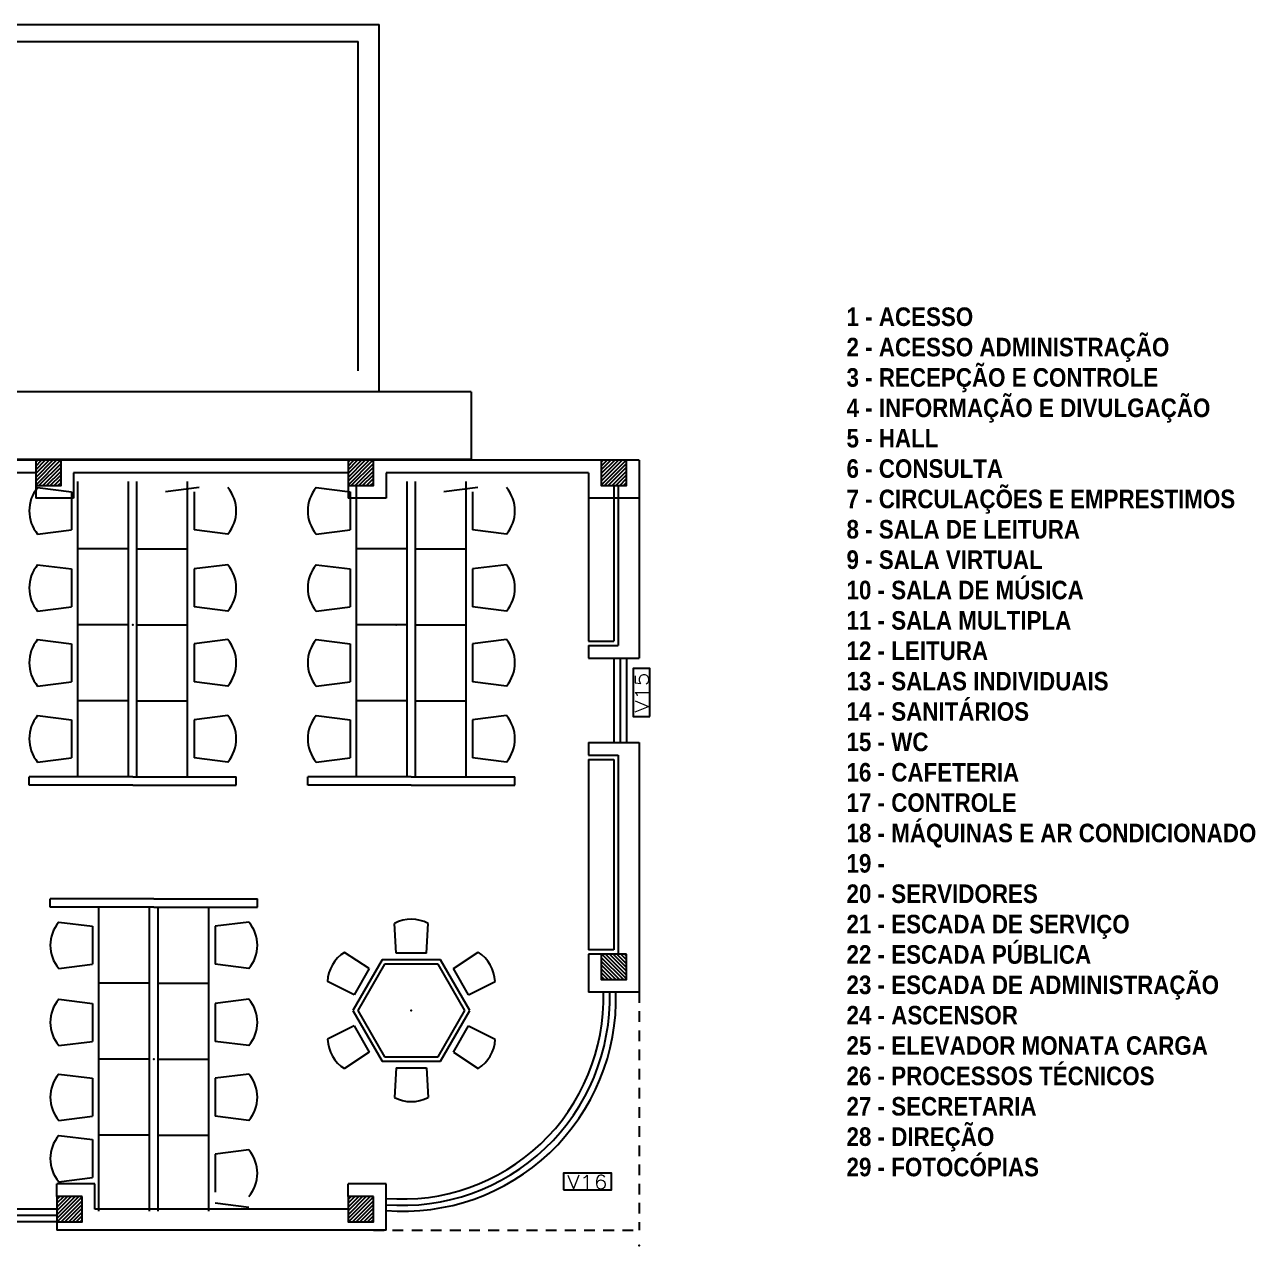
# Model space of a CAD drawing. Extents: x 672 to 748.9, y 170.5 to 217.8.
# Drawn here: x 734.36 to 748.94, y 202.91 to 217.37 of the extents above; entities that cross this region are included whole.
import ezdxf

# ---------------------------------------------------------------- set-up
doc = ezdxf.new("R2010")
doc.units = 0
doc.header["$LTSCALE"] = 0.02
doc.header["$MEASUREMENT"] = 0
doc.linetypes.add('HIDDEN', pattern=[9.525, 6.35, -3.175])
doc.layers.get('DEFPOINTS').update_dxf_attribs({"linetype": 'CONTINUOUS'})
for name, color, linetype in [('ACHURADO', 1, 'CONTINUOUS'), ('COLUMNAS', 5, 'CONTINUOUS'), ('MUEBLES', 7, 'CONTINUOUS'), ('MUROBAJO', 4, 'CONTINUOUS'), ('MUROS', 5, 'CONTINUOUS'), ('PISO', 1, 'CONTINUOUS'), ('PROYECCIONES', 253, 'HIDDEN'), ('VENTANAS', 40, 'CONTINUOUS')]:
    doc.layers.add(name, color=color, linetype=linetype)
doc.styles.add('DIANA', font='counb___.ttf', dxfattribs={"width": 0.9})
doc.styles.add('ROMANS', font='romans.shx', dxfattribs={"width": 0.8})

# ---------------------------------------------------------------- blocks, each defined once
blk = doc.blocks.new('MESAEXAGONA6')
at = {"layer": 'MUEBLES', "linetype": 'Continuous'}
for p, q in [((-0.18, 0.68), (-0.2, 1.031)), ((0.18, 0.68), (0.2, 1.03)), ((-0.499, 0.496), (-0.792, 0.688)), ((-0.346, 0.6), (-0.693, 0)), ((0.346, 0.6), (-0.346, 0.6)), ((0.18, 0.68), (-0.18, 0.68)), ((0.693, 0), (0.346, 0.6)), ((0.499, 0.496), (0.793, 0.689)), ((-0.499, 0.496), (-0.679, 0.184)), ((-0.318, 0.55), (-0.635, 0)), ((0.318, 0.55), (-0.318, 0.55)), ((0.635, 0), (0.318, 0.55)), ((0.679, 0.184), (0.499, 0.496)), ((-0.679, 0.184), (-0.993, 0.342)), ((0.679, 0.184), (0.992, 0.342)), ((-0.693, 0), (-0.346, -0.6)), ((-0.635, 0), (-0.318, -0.55)), ((0.318, -0.55), (0.635, 0)), ((0.346, -0.6), (0.693, 0)), ((-0.635, 0), (-0.635, 0)), ((-0.635, 0), (-0.635, 0)), ((-0.679, -0.184), (-0.992, -0.342)), ((-0.679, -0.184), (-0.499, -0.496)), ((0.499, -0.496), (0.679, -0.184)), ((0.679, -0.184), (0.993, -0.342)), ((-0.499, -0.496), (-0.793, -0.689)), ((-0.318, -0.55), (0.318, -0.55)), ((0.499, -0.496), (0.792, -0.688)), ((-0.346, -0.6), (0.346, -0.6)), ((-0.18, -0.68), (-0.2, -1.03)), ((-0.18, -0.68), (0.18, -0.68)), ((0.18, -0.68), (0.2, -1.031))]:
    blk.add_line(p, q, dxfattribs=at)
for centre, start, end in [((-0.001, 0.649), 62.1214, 117.4408), ((-0.563, 0.323), 122.1214, 177.4408), ((0.561, 0.326), 2.1214, 57.4408), ((-0.561, -0.326), 182.1214, 237.4408), ((0.563, -0.323), 302.1214, 357.4408), ((0.001, -0.649), 242.1214, 297.4408)]:
    blk.add_arc(centre, 0.431, start, end, dxfattribs=at)
blk.add_point((0, 0), dxfattribs=at)
blk.add_point((0, 0), dxfattribs=at)

msp = doc.modelspace()

# ---------------------------------------------------------------- hatches: boundary and pattern name
at = {"layer": 'ACHURADO', "linetype": 'Continuous'}
h = msp.add_hatch(dxfattribs=at)
h.set_pattern_fill('ANSI31', color=256, scale=0.01, style=0)
h.set_pattern_definition([(45, (18.389067, 134.67211), (-0.0224506403, 0.0224506403), [])])
h.paths.add_polyline_path([(734.488, 211.9091), (734.788, 211.9091), (734.788, 212.2091), (734.488, 212.2091)])
h = msp.add_hatch(dxfattribs=at)
h.set_pattern_fill('ANSI31', color=256, scale=0.01, style=0)
h.set_pattern_definition([(45, (22.089067, 134.67211), (-0.0224506403, 0.0224506403), [])])
h.paths.add_polyline_path([(738.188, 211.9091), (738.488, 211.9091), (738.488, 212.2091), (738.188, 212.2091)])
h = msp.add_hatch(dxfattribs=at)
h.set_pattern_fill('ANSI31', color=256, scale=0.01, style=0)
h.set_pattern_definition([(45, (25.089067, 134.67211), (-0.0224506403, 0.0224506403), [])])
h.paths.add_polyline_path([(741.188, 211.9091), (741.488, 211.9091), (741.488, 212.2091), (741.188, 212.2091)])
h = msp.add_hatch(dxfattribs=at)
h.set_pattern_fill('ANSI31', color=256, scale=0.01, angle=-90, style=0)
h.set_pattern_definition([(315, (663.95095, 922.457994), (0.0224506403, 0.0224506403), [])])
h.paths.add_polyline_path([(741.188, 206.3591), (741.188, 206.0591), (741.488, 206.0591), (741.488, 206.3591)])
h = msp.add_hatch(dxfattribs=at)
h.set_pattern_fill('ANSI31', color=256, scale=0.01, angle=180, style=0)
h.set_pattern_definition([(225, (1451.136834, 280.72611), (0.0224506403, -0.0224506403), [])])
h.paths.add_polyline_path([(734.738, 203.1891), (735.038, 203.1891), (735.038, 203.4891), (734.738, 203.4891)])
h = msp.add_hatch(dxfattribs=at)
h.set_pattern_fill('ANSI31', color=256, scale=0.01, angle=180, style=0)
h.set_pattern_definition([(225, (1454.586834, 280.72611), (0.0224506403, -0.0224506403), [])])
h.paths.add_polyline_path([(738.188, 203.1891), (738.488, 203.1891), (738.488, 203.4891), (738.188, 203.4891)])

# ---------------------------------------------------------------- linework, layer by layer
at = {"layer": 'COLUMNAS', "linetype": 'Continuous'}
for points in [[(734.788, 212.2091), (734.488, 212.2091), (734.488, 211.9091), (734.788, 211.9091)], [(738.488, 212.2091), (738.188, 212.2091), (738.188, 211.9091), (738.488, 211.9091)], [(741.488, 212.2091), (741.188, 212.2091), (741.188, 211.9091), (741.488, 211.9091)], [(741.488, 206.3591), (741.188, 206.3591), (741.188, 206.0591), (741.488, 206.0591)], [(735.038, 203.4891), (734.738, 203.4891), (734.738, 203.1891), (735.038, 203.1891)], [(738.488, 203.4891), (738.188, 203.4891), (738.188, 203.1891), (738.488, 203.1891)]]:
    msp.add_lwpolyline(points, close=True, dxfattribs=at)
at = {"layer": 'DEFPOINTS', "color": 0, "linetype": 'ByBlock'}
for p in [(739.6479, 213.0191), (739.6479, 213.0191), (741.638, 212.2091), (738.2979, 203.0391), (738.2979, 203.0391)]:
    msp.add_point(p, dxfattribs=at)
at = {"layer": 'MUEBLES', "linetype": 'Continuous'}
for p, q in [((734.5115, 211.8847), (734.9115, 211.8347)), ((734.988, 211.1591), (734.988, 211.9591)), ((735.588, 211.1591), (735.588, 211.9591)), ((735.688, 211.1591), (735.688, 211.9591)), ((736.4244, 211.8847), (736.0244, 211.8347)), ((736.288, 211.1591), (736.288, 211.9591)), ((737.8115, 211.8847), (738.2115, 211.8347)), ((738.288, 211.1591), (738.288, 211.9091)), ((738.888, 211.1591), (738.888, 211.9591)), ((738.988, 211.1591), (738.988, 211.9591)), ((739.7244, 211.8847), (739.3244, 211.8347)), ((739.588, 211.1591), (739.588, 211.9591)), ((734.9115, 211.8347), (734.9115, 211.3847)), ((736.3644, 211.8347), (736.3644, 211.3847)), ((738.2115, 211.8347), (738.2115, 211.3847)), ((739.6644, 211.8347), (739.6644, 211.3847)), ((734.5115, 211.3347), (734.9115, 211.3847)), ((736.7644, 211.3347), (736.3644, 211.3847)), ((737.8115, 211.3347), (738.2115, 211.3847)), ((740.0644, 211.3347), (739.6644, 211.3847)), ((734.988, 210.2591), (734.988, 211.1591)), ((735.588, 211.1591), (734.988, 211.1591)), ((735.588, 210.2591), (735.588, 211.1591)), ((735.688, 210.2591), (735.688, 211.1591)), ((735.688, 211.1591), (736.288, 211.1591)), ((736.288, 210.2591), (736.288, 211.1591)), ((738.288, 210.2591), (738.288, 211.1591)), ((738.888, 211.1591), (738.288, 211.1591)), ((738.888, 210.2591), (738.888, 211.1591)), ((738.988, 210.2591), (738.988, 211.1591)), ((738.988, 211.1591), (739.588, 211.1591)), ((739.588, 210.2591), (739.588, 211.1591)), ((734.5115, 210.9712), (734.9115, 210.9212)), ((736.7644, 210.9712), (736.3644, 210.9212)), ((737.8115, 210.9712), (738.2115, 210.9212)), ((740.0644, 210.9712), (739.6644, 210.9212)), ((734.9115, 210.9212), (734.9115, 210.4712)), ((736.3644, 210.9212), (736.3644, 210.4712)), ((738.2115, 210.9212), (738.2115, 210.4712)), ((739.6644, 210.9212), (739.6644, 210.4712)), ((734.5115, 210.4212), (734.9115, 210.4712)), ((736.7644, 210.4212), (736.3644, 210.4712)), ((737.8115, 210.4212), (738.2115, 210.4712)), ((740.0644, 210.4212), (739.6644, 210.4712)), ((735.588, 210.2591), (734.988, 210.2591)), ((734.988, 209.3591), (734.988, 210.2591)), ((735.588, 209.3591), (735.588, 210.2591)), ((735.688, 210.2591), (736.288, 210.2591)), ((735.688, 209.3591), (735.688, 210.2591)), ((736.288, 209.3591), (736.288, 210.2591)), ((738.888, 210.2591), (738.288, 210.2591)), ((738.288, 209.3591), (738.288, 210.2591)), ((738.888, 209.3591), (738.888, 210.2591)), ((738.988, 210.2591), (739.588, 210.2591)), ((738.988, 209.3591), (738.988, 210.2591)), ((739.588, 209.3591), (739.588, 210.2591)), ((734.5115, 210.0847), (734.9115, 210.0347)), ((734.9115, 210.0347), (734.9115, 209.5847)), ((736.7644, 210.0847), (736.3644, 210.0347)), ((736.3644, 210.0347), (736.3644, 209.5847)), ((737.8115, 210.0847), (738.2115, 210.0347)), ((738.2115, 210.0347), (738.2115, 209.5847)), ((740.0644, 210.0847), (739.6644, 210.0347)), ((739.6644, 210.0347), (739.6644, 209.5847)), ((741.038, 210.0641), (741.338, 210.0641)), ((734.5115, 209.5347), (734.9115, 209.5847)), ((736.7644, 209.5347), (736.3644, 209.5847)), ((737.8115, 209.5347), (738.2115, 209.5847)), ((740.0644, 209.5347), (739.6644, 209.5847)), ((734.988, 208.4591), (734.988, 209.3591)), ((735.588, 209.3591), (734.988, 209.3591)), ((735.588, 208.4591), (735.588, 209.3591)), ((735.688, 208.4591), (735.688, 209.3591)), ((735.688, 209.3591), (736.288, 209.3591)), ((736.288, 208.4591), (736.288, 209.3591)), ((738.288, 208.4591), (738.288, 209.3591)), ((738.888, 209.3591), (738.288, 209.3591)), ((738.888, 208.4591), (738.888, 209.3591)), ((738.988, 208.4591), (738.988, 209.3591)), ((738.988, 209.3591), (739.588, 209.3591)), ((739.588, 208.4591), (739.588, 209.3591)), ((734.5115, 209.1847), (734.9115, 209.1347)), ((734.9115, 209.1347), (734.9115, 208.6847)), ((736.7644, 209.1847), (736.3644, 209.1347)), ((736.3644, 209.1347), (736.3644, 208.6847)), ((737.8115, 209.1847), (738.2115, 209.1347)), ((738.2115, 209.1347), (738.2115, 208.6847)), ((740.0644, 209.1847), (739.6644, 209.1347)), ((739.6644, 209.1347), (739.6644, 208.6847)), ((734.5115, 208.6347), (734.9115, 208.6847)), ((736.7644, 208.6347), (736.3644, 208.6847)), ((737.8115, 208.6347), (738.2115, 208.6847)), ((740.0644, 208.6347), (739.6644, 208.6847)), ((741.038, 208.6641), (741.338, 208.6641)), ((734.4115, 208.3591), (734.4115, 208.4591)), ((735.638, 208.4591), (734.4115, 208.4591)), ((735.638, 208.3591), (734.4115, 208.3591)), ((735.638, 208.4591), (736.8644, 208.4591)), ((735.638, 208.3591), (736.8644, 208.3591)), ((736.8644, 208.3591), (736.8644, 208.4591)), ((737.7115, 208.3591), (737.7115, 208.4591)), ((738.938, 208.4591), (737.7115, 208.4591)), ((738.938, 208.3591), (737.7115, 208.3591)), ((738.938, 208.4591), (740.1644, 208.4591)), ((738.938, 208.3591), (740.1644, 208.3591)), ((740.1644, 208.3591), (740.1644, 208.4591)), ((734.6615, 206.9136), (734.6615, 207.0136)), ((735.888, 207.0136), (734.6615, 207.0136)), ((735.888, 206.9136), (734.6615, 206.9136)), ((735.238, 206.0136), (735.238, 206.9136)), ((735.838, 206.0136), (735.838, 206.9136)), ((735.888, 207.0136), (737.1144, 207.0136)), ((735.888, 206.9136), (737.1144, 206.9136)), ((735.938, 206.0136), (735.938, 206.9136)), ((736.538, 206.0136), (736.538, 206.9136)), ((737.1144, 206.9136), (737.1144, 207.0136)), ((734.7615, 206.7391), (735.1615, 206.6891)), ((735.1615, 206.6891), (735.1615, 206.2391)), ((737.0144, 206.7391), (736.6144, 206.6891)), ((736.6144, 206.6891), (736.6144, 206.2391)), ((741.338, 206.4091), (741.038, 206.4091)), ((734.7615, 206.1891), (735.1615, 206.2391)), ((737.0144, 206.1891), (736.6144, 206.2391)), ((735.238, 205.1136), (735.238, 206.0136)), ((735.838, 206.0136), (735.238, 206.0136)), ((735.838, 205.1136), (735.838, 206.0136)), ((735.938, 205.1136), (735.938, 206.0136)), ((735.938, 206.0136), (736.538, 206.0136)), ((736.538, 205.1136), (736.538, 206.0136)), ((734.7615, 205.8257), (735.1615, 205.7757)), ((735.1615, 205.7757), (735.1615, 205.3257)), ((737.0144, 205.8257), (736.6144, 205.7757)), ((736.6144, 205.7757), (736.6144, 205.3257)), ((734.7615, 205.2757), (735.1615, 205.3257)), ((737.0144, 205.2757), (736.6144, 205.3257)), ((735.838, 205.1136), (735.238, 205.1136)), ((735.238, 204.2136), (735.238, 205.1136)), ((735.838, 204.2136), (735.838, 205.1136)), ((735.938, 205.1136), (736.538, 205.1136)), ((735.938, 204.2136), (735.938, 205.1136)), ((736.538, 204.2136), (736.538, 205.1136)), ((734.7615, 204.9391), (735.1615, 204.8891)), ((735.1615, 204.8891), (735.1615, 204.4391)), ((737.0144, 204.9391), (736.6144, 204.8891)), ((736.6144, 204.8891), (736.6144, 204.4391)), ((734.7615, 204.3891), (735.1615, 204.4391)), ((737.0144, 204.3891), (736.6144, 204.4391)), ((734.7615, 204.2122), (735.1615, 204.1622)), ((735.1615, 204.1622), (735.1615, 203.7122)), ((735.238, 203.3141), (735.238, 204.2136)), ((735.838, 204.2136), (735.238, 204.2136)), ((735.838, 203.3141), (735.838, 204.2136)), ((735.938, 203.3141), (735.938, 204.2136)), ((735.938, 204.2136), (736.538, 204.2136)), ((736.538, 203.3141), (736.538, 204.2136)), ((737.0144, 204.0391), (736.6144, 203.9891)), ((736.6144, 203.9891), (736.6144, 203.5391)), ((734.7615, 203.6622), (735.1615, 203.7122)), ((737.0144, 203.3591), (736.6144, 203.4091))]:
    msp.add_line(p, q, dxfattribs=at)
at = {"layer": 'MUEBLES'}
for p, q in [((741.338, 211.9091), (741.338, 211.6591)), ((741.038, 211.7591), (741.038, 210.0641)), ((741.338, 211.6591), (741.338, 210.0641)), ((741.038, 208.6641), (741.038, 206.4091)), ((741.338, 208.6641), (741.338, 206.4091))]:
    msp.add_line(p, q, dxfattribs=at)
at = {"layer": 'MUEBLES', "linetype": 'Continuous'}
for centre, start, end in [((734.8396, 211.6097), 140.03379, 219.96621), ((736.4363, 211.6097), 320.03379, 39.96621), ((738.1396, 211.6097), 140.03379, 219.96621), ((739.7363, 211.6097), 320.03379, 39.96621), ((734.8396, 210.6962), 140.03379, 219.96621), ((736.4363, 210.6962), 320.03379, 39.96621), ((738.1396, 210.6962), 140.03379, 219.96621), ((739.7363, 210.6962), 320.03379, 39.96621), ((734.8396, 209.8097), 140.03379, 219.96621), ((736.4363, 209.8097), 320.03379, 39.96621), ((738.1396, 209.8097), 140.03379, 219.96621), ((739.7363, 209.8097), 320.03379, 39.96621), ((734.8396, 208.9097), 140.03379, 219.96621), ((736.4363, 208.9097), 320.03379, 39.96621), ((738.1396, 208.9097), 140.03379, 219.96621), ((739.7363, 208.9097), 320.03379, 39.96621), ((735.0896, 206.4641), 140.03379, 219.96621), ((736.6863, 206.4641), 320.03379, 39.96621), ((735.0896, 205.5507), 140.03379, 219.96621), ((736.6863, 205.5507), 320.03379, 39.96621), ((735.0896, 204.6641), 140.03379, 219.96621), ((736.6863, 204.6641), 320.03379, 39.96621), ((735.0896, 203.9372), 140.03379, 219.96621), ((736.6863, 203.7641), 320.03379, 39.96621)]:
    msp.add_arc(centre, 0.4281, start, end, dxfattribs=at)
for p in [(735.638, 210.2591), (738.758, 210.2591), (735.888, 205.1136)]:
    msp.add_point(p, dxfattribs=at)
at = {"layer": 'MUROBAJO'}
for p, q in [((739.6479, 213.0191), (727.878, 213.0191)), ((739.6479, 213.0191), (739.6479, 212.2191)), ((739.6479, 212.2191), (729.3379, 212.2191))]:
    msp.add_line(p, q, dxfattribs=at)
at = {"layer": 'MUROS'}
for p, q in [((734.488, 212.2091), (731.088, 212.2091)), ((738.188, 212.2091), (734.788, 212.2091)), ((739.988, 212.2091), (738.488, 212.2091)), ((741.638, 212.2091), (741.638, 209.8641)), ((734.488, 212.0591), (731.238, 212.0591)), ((738.188, 212.0591), (734.938, 212.0591)), ((741.038, 212.0591), (738.638, 212.0591)), ((741.388, 211.9091), (741.388, 210.0141)), ((734.938, 211.7591), (734.488, 211.7591)), ((738.638, 211.7591), (738.188, 211.7591)), ((741.638, 211.7591), (741.038, 211.7591)), ((741.038, 210.0141), (741.038, 209.8641)), ((741.038, 208.8641), (741.038, 208.7141)), ((741.638, 208.8641), (741.638, 205.9091)), ((741.388, 208.7141), (741.388, 206.3591)), ((741.638, 205.9091), (741.038, 205.9091)), ((735.188, 203.6391), (734.738, 203.6391)), ((738.638, 203.6391), (738.188, 203.6391)), ((738.188, 203.3391), (735.188, 203.3391)), ((738.638, 203.0891), (734.738, 203.0891))]:
    msp.add_line(p, q, dxfattribs=at)
at = {"layer": 'MUROS', "linetype": 'Continuous'}
for p, q in [((741.188, 212.2091), (739.988, 212.2091)), ((741.638, 212.2091), (741.488, 212.2091)), ((741.038, 210.0141), (741.388, 210.0141)), ((741.038, 209.8641), (741.638, 209.8641)), ((741.038, 208.8641), (741.638, 208.8641)), ((741.038, 208.7141), (741.388, 208.7141)), ((734.738, 203.1891), (734.738, 203.0891))]:
    msp.add_line(p, q, dxfattribs=at)
at = {"layer": 'MUROS', "ltscale": 0.02}
for p, q in [((734.938, 212.0591), (734.938, 211.7591)), ((738.638, 212.0591), (738.638, 211.7591)), ((741.038, 212.0591), (741.038, 211.7591)), ((734.488, 211.9091), (734.488, 211.7591)), ((738.188, 211.9091), (738.188, 211.7591)), ((741.038, 206.3591), (741.038, 205.9091)), ((741.188, 206.3591), (741.038, 206.3591)), ((734.738, 203.4891), (734.738, 203.6391)), ((735.188, 203.3391), (735.188, 203.6391)), ((738.188, 203.4891), (738.188, 203.6391)), ((738.638, 203.0891), (738.638, 203.6391))]:
    msp.add_line(p, q, dxfattribs=at)
at = {"layer": 'PISO'}
for p, q in [((719.4879, 217.3691), (738.5579, 217.3691)), ((738.5579, 213.0191), (738.5579, 217.3691)), ((719.4879, 217.1691), (738.3079, 217.1691)), ((738.3079, 213.2691), (738.3079, 217.1691))]:
    msp.add_line(p, q, dxfattribs=at)
at = {"layer": 'PROYECCIONES'}
for p in [(741.638, 205.9091), (738.488, 203.0891)]:
    msp.add_line(p, (741.638, 203.0891), dxfattribs=at)
msp.add_point((741.638, 202.9091), dxfattribs=at)
msp.add_point((741.638, 202.9091), dxfattribs=at)
at = {"layer": 'VENTANAS'}
for p, q in [((741.338, 209.8641), (741.338, 208.8641)), ((741.413, 209.8641), (741.413, 208.8641)), ((741.488, 209.8641), (741.488, 208.8641)), ((734.738, 203.3391), (733.738, 203.3391)), ((734.738, 203.2641), (733.738, 203.2641)), ((734.738, 203.1891), (733.738, 203.1891))]:
    msp.add_line(p, q, dxfattribs=at)
for points in [[(741.7632, 209.1757), (741.7632, 209.7414), (741.5646, 209.7414), (741.5646, 209.1757)], [(740.7407, 203.5662), (741.3096, 203.5662), (741.3096, 203.7648), (740.7407, 203.7648)]]:
    msp.add_lwpolyline(points, close=True, dxfattribs=at)
at = {"layer": 'VENTANAS', "linetype": 'Continuous'}
for centre, radius, start, end in [((738.831, 205.8404), 2.3826, 265.35236, 1.6521), ((738.842, 205.8351), 2.521, 265.35846, 1.68212), ((738.831, 205.8404), 2.4576, 265.4945, 1.60167)]:
    msp.add_arc(centre, radius, start, end, dxfattribs=at)

# ---------------------------------------------------------------- block references
at = {"layer": 'MUEBLES', "linetype": 'Continuous'}
msp.add_blockref('MESAEXAGONA6', (738.938, 205.692), dxfattribs=at)

# ---------------------------------------------------------------- texts
at = {"layer": 'MUROS', "color": 0, "ltscale": 0.02, "style": 'DIANA', "width": 0.9}
for s, p in [('1 - ACESSO', (744.0933, 213.7993)), ('2 - ACESSO ADMINISTRAÇÃO', (744.0933, 213.4396)), ('3 - RECEPÇÃO E CONTROLE', (744.0933, 213.0799)), ('4 - INFORMAÇÃO E DIVULGAÇÃO', (744.0933, 212.7202)), ('5 - HALL', (744.0933, 212.3604)), ('6 - CONSULTA', (744.0933, 212.0007)), ('7 - CIRCULAÇÕES E EMPRESTIMOS', (744.0933, 211.641)), ('8 - SALA DE LEITURA', (744.0933, 211.2813)), ('9 - SALA VIRTUAL', (744.0933, 210.9216)), ('10 - SALA DE MÚSICA', (744.0933, 210.5619)), ('11 - SALA MULTIPLA', (744.0933, 210.2022)), ('12 - LEITURA', (744.0933, 209.8425)), ('13 - SALAS INDIVIDUAIS', (744.0933, 209.4827)), ('14 - SANITÁRIOS', (744.0933, 209.123)), ('15 - WC', (744.0933, 208.7633)), ('16 - CAFETERIA', (744.0933, 208.4036)), ('17 - CONTROLE', (744.0933, 208.0439)), ('18 - MÁQUINAS E AR CONDICIONADO', (744.0933, 207.6842)), ('19 - ', (744.0933, 207.3245)), ('20 - SERVIDORES', (744.0933, 206.9648)), ('21 - ESCADA DE SERVIÇO', (744.0933, 206.6051)), ('22 - ESCADA PÚBLICA', (744.0933, 206.2453)), ('23 - ESCADA DE ADMINISTRAÇÃO', (744.0933, 205.8856)), ('24 - ASCENSOR', (744.0933, 205.5259)), ('25 - ELEVADOR MONATA CARGA', (744.0933, 205.1662)), ('26 - PROCESSOS TÉCNICOS', (744.0933, 204.8065)), ('27 - SECRETARIA', (744.0933, 204.4468)), ('28 - DIREÇÃO', (744.0933, 204.0871)), ('29 - FOTOCÓPIAS', (744.0933, 203.7274))]:
    msp.add_text(s, height=0.22, dxfattribs=at).set_placement(p)
at = {"layer": 'VENTANAS', "ltscale": 0.02, "style": 'ROMANS', "width": 1.2}
msp.add_text('V15', height=0.16, rotation=90, dxfattribs=at).set_placement((741.7484, 209.2192))
msp.add_text('V16', height=0.16, dxfattribs=at).set_placement((740.7842, 203.5809))

doc.saveas('drawing.dxf')
